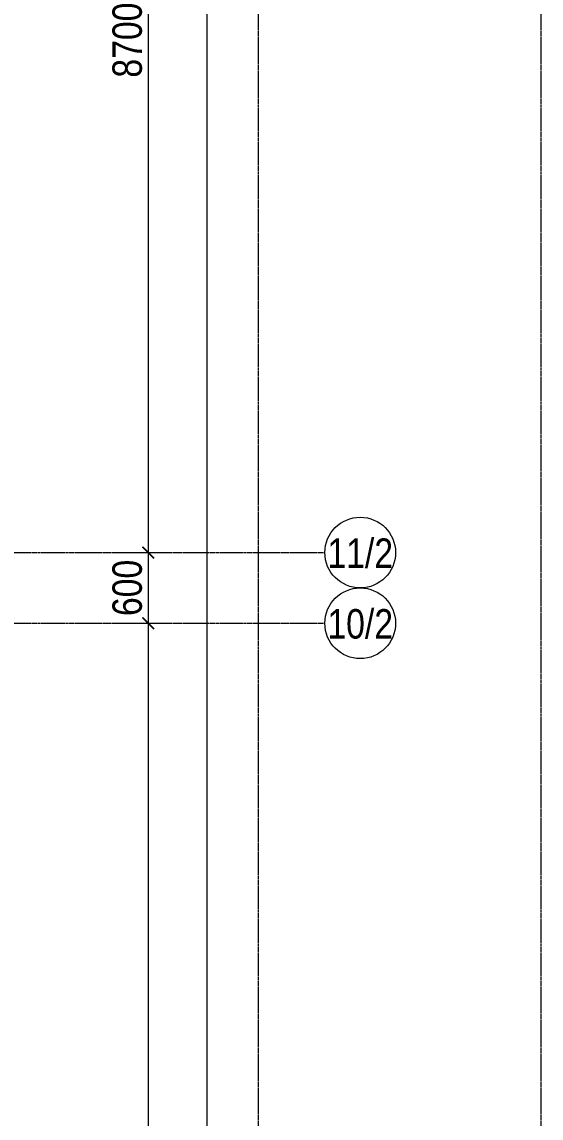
# Model space of a CAD drawing. Header units: millimetres. Extents: x -65509 to 912790, y 446 to 713294.
# Drawn here: x 458392 to 462801, y 537783 to 547088 of the extents above; entities that cross this region are included whole.
import ezdxf
from ezdxf.enums import TextEntityAlignment as Align

# ---------------------------------------------------------------- set-up
doc = ezdxf.new("R2010")
doc.units = ezdxf.units.MM
doc.linetypes.add('CENTER2', pattern=[28.575, 19.05, -3.175, 3.175, -3.175])
doc.layers.get('Defpoints').update_dxf_attribs({"color": 250})
doc.layers.add('РД_Оси_100', color=250, linetype='Continuous', lineweight=0)
doc.layers.add('РД_Оси_размер', color=250, linetype='Continuous', lineweight=0)
doc.styles.add('style1', font='ARIALN.TTF')
doc.styles.add('ккк', font='isocpeur.ttf', dxfattribs={"width": 0.85, "oblique": 15})
doc.dimstyles.new('Dim100_ареал', dxfattribs={"dimscale": 100, "dimtxt": 2.5, "dimasz": 1, "dimexe": 1, "dimexo": 1, "dimgap": 0.5, "dimtad": 1, "dimzin": 12, "dimdsep": 46, "dimtxsty": 'style1', "dimblk": 'ARCHTICK', "dimcen": 1, "dimdle": 1, "dimclrd": 256, "dimclre": 256, "dimaunit": 1, "dimadec": 0, "dimazin": 3, "dimtfac": 1, "dimtmove": 1, "dimatfit": 3, "dimldrblk": 'OPEN30', "dimfxl": 4, "dimfxlon": 1, "dimtolj": 1, "dimtzin": 0, "dimlwd": 9, "dimlwe": 9, "dimarcsym": 0})

# ---------------------------------------------------------------- blocks, each defined once
blk = doc.blocks.new('A-iden')
at = {"linetype": 'Continuous', "lineweight": 5}
blk.add_circle((0, -4), 3, dxfattribs=at)
at = {"color": 0, "linetype": 'Continuous', "lineweight": 20, "style": 'ккк', "width": 0.85}
blk.add_attdef('ID', text='', height=8, dxfattribs=at).set_placement((0.314, -3.853), align=Align.MIDDLE_CENTER)
blk = doc.blocks.new('_ArchTick')
at = {"color": 0, "linetype": 'ByBlock', "const_width": 0.15}
blk.add_lwpolyline([(-0.5, -0.5), (0.5, 0.5)], dxfattribs=at)
blk = doc.blocks.new('*D229')
at = {"layer": 'Defpoints', "color": 0, "transparency": 16777216}
for p in [(68364, 68320), (70364, 68320), (68364, 15000)]:
    blk.add_point(p, dxfattribs=at)
at = {"layer": 'РД_Оси_размер', "color": 0, "lineweight": 5, "transparency": 16777216}
for p, q in [((70364, 14900), (70364, 68420)), ((70164, 68320), (70464, 68320)), ((70164, 15000), (70464, 15000))]:
    blk.add_line(p, q, dxfattribs=at)
at = {"layer": 'РД_Оси_размер', "color": 0, "lineweight": 5, "transparency": 16777216, "xscale": 100, "yscale": 100, "zscale": 100}
for p, rotation in [((70364, 68320), 90), ((70364, 15000), 270)]:
    blk.add_blockref('_ArchTick', p, dxfattribs=dict(at, rotation=rotation))
at = {"layer": 'РД_Оси_размер', "color": 0, "transparency": 16777216, "insert": (70186.4, 41660), "char_height": 250, "attachment_point": 5, "rotation": 90, "style": 'style1'}
blk.add_mtext('\\A1;53320', dxfattribs=at)
blk = doc.blocks.new('_Open30')
at = {"color": 0, "linetype": 'ByBlock', "lineweight": -2}
for p, q in [((-1, 0.268), (0, 0)), ((0, 0), (-1, -0.268)), ((0, 0), (-1, 0))]:
    blk.add_line(p, q, dxfattribs=at)
blk = doc.blocks.new('*D212')
at = {"layer": 'Defpoints', "color": 0, "transparency": 16777216}
for p in [(68364, 45000), (68364, 36300), (69864, 36300)]:
    blk.add_point(p, dxfattribs=at)
at = {"layer": 'РД_Оси_размер', "color": 0, "lineweight": 5, "transparency": 16777216}
for p, q in [((69864, 45100), (69864, 36200)), ((69664, 45000), (69964, 45000)), ((69664, 36300), (69964, 36300))]:
    blk.add_line(p, q, dxfattribs=at)
at = {"layer": 'РД_Оси_размер', "color": 0, "lineweight": 5, "transparency": 16777216, "xscale": 100, "yscale": 100, "zscale": 100}
for p, rotation in [((69864, 45000), 90), ((69864, 36300), 270)]:
    blk.add_blockref('_ArchTick', p, dxfattribs=dict(at, rotation=rotation))
at = {"layer": 'РД_Оси_размер', "color": 0, "transparency": 16777216, "insert": (69686.4, 40650), "char_height": 250, "attachment_point": 5, "rotation": 90, "style": 'style1'}
blk.add_mtext('\\A1;8700', dxfattribs=at)
blk = doc.blocks.new('*D213')
at = {"layer": 'Defpoints', "color": 0, "transparency": 16777216}
for p in [(68364, 36300), (68364, 35700), (69864, 35700)]:
    blk.add_point(p, dxfattribs=at)
at = {"layer": 'РД_Оси_размер', "color": 0, "lineweight": 5, "transparency": 16777216}
for p, q in [((69864, 36400), (69864, 35600)), ((69664, 36300), (69964, 36300)), ((69664, 35700), (69964, 35700))]:
    blk.add_line(p, q, dxfattribs=at)
at = {"layer": 'РД_Оси_размер', "color": 0, "lineweight": 5, "transparency": 16777216, "xscale": 100, "yscale": 100, "zscale": 100}
for p, rotation in [((69864, 36300), 90), ((69864, 35700), 270)]:
    blk.add_blockref('_ArchTick', p, dxfattribs=dict(at, rotation=rotation))
at = {"layer": 'РД_Оси_размер', "color": 0, "transparency": 16777216, "insert": (69686.4, 36000), "char_height": 250, "attachment_point": 5, "rotation": 90, "style": 'style1'}
blk.add_mtext('\\A1;600', dxfattribs=at)
blk = doc.blocks.new('*D214')
at = {"layer": 'Defpoints', "color": 0, "transparency": 16777216}
for p in [(68364, 35700), (68364, 26400), (69864, 26400)]:
    blk.add_point(p, dxfattribs=at)
at = {"layer": 'РД_Оси_размер', "color": 0, "lineweight": 5, "transparency": 16777216}
for p, q in [((69864, 35800), (69864, 26300)), ((69664, 35700), (69964, 35700)), ((69664, 26400), (69964, 26400))]:
    blk.add_line(p, q, dxfattribs=at)
at = {"layer": 'РД_Оси_размер', "color": 0, "lineweight": 5, "transparency": 16777216, "xscale": 100, "yscale": 100, "zscale": 100}
for p, rotation in [((69864, 35700), 90), ((69864, 26400), 270)]:
    blk.add_blockref('_ArchTick', p, dxfattribs=dict(at, rotation=rotation))
at = {"layer": 'РД_Оси_размер', "color": 0, "transparency": 16777216, "insert": (69686.4, 31050), "char_height": 250, "attachment_point": 5, "rotation": 90, "style": 'style1'}
blk.add_mtext('\\A1;9300', dxfattribs=at)
blk = doc.blocks.new('СОШ_2200_АР_ОСИ_М100_28.05.24')
at = {"layer": 'РД_Оси_100', "linetype": 'CENTER2'}
for p, q in [((73200, -6155), (73200, 139938.679)), ((70800, -6155), (70800, 90900))]:
    blk.add_line(p, q, dxfattribs=at)
for points in [[(43327.994, 36300), (71363.995, 36300)], [(43327.994, 35700), (71363.995, 35700)]]:
    blk.add_lwpolyline(points, dxfattribs=at)
at = {"layer": 'РД_Оси_100', "color": 0}
ref = blk.add_blockref('A-iden', (71663.995, 36700), dxfattribs=dict(at, xscale=100, yscale=100, zscale=100))
ref.add_attrib('ID', '11/2', dxfattribs={"layer": '0', "linetype": 'Continuous', "height": 250, "style": 'style1'}).set_placement((71663.995, 36300), align=Align.MIDDLE)
ref = blk.add_blockref('A-iden', (71663.995, 36100), dxfattribs=dict(at, xscale=100, yscale=100, zscale=100))
ref.add_attrib('ID', '10/2', dxfattribs={"layer": '0', "linetype": 'Continuous', "height": 250, "style": 'style1'}).set_placement((71663.995, 35700), align=Align.MIDDLE)
at = {"layer": 'РД_Оси_размер'}
for base, p1, p2, picture, middle in [((70363.995, 68320), (68363.995, 15000), (68363.995, 68320), '*D229', (70186.352, 41660)), ((69863.995, 36300), (68363.995, 45000), (68363.995, 36300), '*D212', (69686.352, 40650)), ((69863.995, 35700), (68363.995, 36300), (68363.995, 35700), '*D213', (69686.352, 36000)), ((69863.995, 26400), (68363.995, 35700), (68363.995, 26400), '*D214', (69686.352, 31050))]:
    dim = blk.add_linear_dim(base=base, p1=p1, p2=p2, angle=90, dimstyle='Dim100_ареал', dxfattribs=at)
    dim.commit()
    dim.dimension.update_dxf_attribs({"geometry": picture, "text_midpoint": middle})

msp = doc.modelspace()

# ---------------------------------------------------------------- block references
at = {"layer": 'РД_Оси_100'}
msp.add_blockref('СОШ_2200_АР_ОСИ_М100_28.05.24', (389600.882, 506283.318), dxfattribs=at)

doc.saveas('drawing.dxf')
